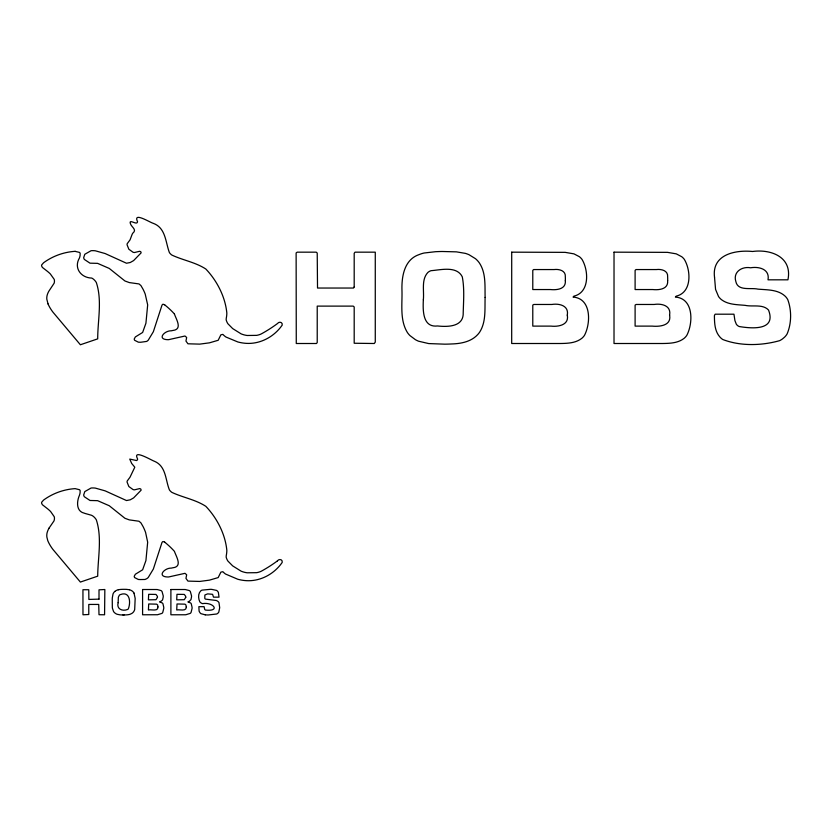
<?xml version="1.0" encoding="UTF-8"?>
<svg xmlns="http://www.w3.org/2000/svg" width="832" height="832" viewBox="0 0 832 832"><rect width="100%" height="100%" fill="white"/><g stroke="black" fill="none" stroke-linecap="round" stroke-linejoin="round"><path stroke-width="1.25" d="M49.14 527.977L53.976 520.936A7.249 7.249 0 0 0 54.454 518.513A6.261 6.261 0 0 0 54.215 516.672L50.638 511.555A36.14 36.14 0 0 0 47.185 508.477L42.359 504.712L41.6 503.194A2.506 2.506 0 0 1 41.746 502.143L43.607 500.042A60.195 60.195 0 0 1 75.14 488.634L79.518 489.726A3.099 3.099 0 0 1 80.153 490.641L80.08 492.97A33.228 33.228 0 0 1 79.477 495.217C76.742 501.249 75.93 511.264 84.198 513.146A15.985 15.985 0 0 0 85.197 513.49L91.426 515.247A8.84 8.84 0 0 1 93.215 516.298A12.574 12.574 0 0 1 96.325 519.844C102.19 537.794 97.885 557.627 97.698 576.17L80.382 582.067L52.967 549.484A42.931 42.931 0 0 1 49.899 544.918A33.686 33.686 0 0 1 47.778 540.654L46.883 537.118A11.898 11.898 0 0 1 46.946 533.551L47.06 532.948A16.962 16.962 0 0 1 49.171 527.998M114.858 591.438L114.379 591.885A5.886 5.886 0 0 0 113.724 592.686L113.506 593.008A6.219 6.219 0 0 0 113.017 594.017L112.33 597.771A42.775 42.775 0 0 0 112.258 599.019L112.33 607.339A14.934 14.934 0 0 0 112.455 608.338L113.516 611.416A6.042 6.042 0 0 0 114.702 612.851L115.929 613.714A7.374 7.374 0 0 0 117.156 614.276L120.006 614.838A36.743 36.743 0 0 0 122.949 614.962M277.399 560.872C279.011 558.594 282.901 559.322 282.183 562.474L280.394 564.876A43.867 43.867 0 0 1 271.742 573.04C264.493 578.23 255.559 581.152 246.615 580.684A43.17 43.17 0 0 1 237.827 579.27L225.534 574.038A16.474 16.474 0 0 1 222.893 571.698L220.886 572.114L218.182 577.585L209.446 580.143L199.722 581.433L187.949 581.1L185.952 578.375L186.67 574.798L185.006 573.321L170.446 576.566A15.413 15.413 0 0 1 168.106 577.013C156.437 576.898 164.32 567.809 171.371 568.11A10.026 10.026 0 0 1 172.765 567.798C182.811 566.758 176.332 556.878 174.418 551.335A82.181 82.181 0 0 0 164.632 542.1M118.352 589.742L120.068 589.482A41.798 41.798 0 0 1 123.354 589.326L125.445 589.337A38.158 38.158 0 0 1 126.568 589.378L129.397 589.742M75.15 251.368L79.518 252.418A3.099 3.099 0 0 1 80.153 253.334L80.08 255.663A33.228 33.228 0 0 1 79.477 257.91C73.518 267.946 80.891 277.794 91.738 278.075A8.622 8.622 0 0 1 93.215 278.99A12.574 12.574 0 0 1 96.325 282.526C102.294 300.466 97.718 320.351 97.698 338.863L80.382 344.76L52.967 312.177A42.931 42.931 0 0 1 49.899 307.611A34.726 34.726 0 0 1 48.027 303.93M124.062 614.962L122.949 614.973M205.223 614.827L200.99 613.673A4.066 4.066 0 0 1 200.179 612.966L199.514 611.998A5.19 5.19 0 0 1 199.098 611.042L198.858 606.674L204.079 606.674L204.724 609.419A1.726 1.726 0 0 0 205.546 610.085C220.844 611.634 213.294 601.838 202.561 603.626A6.521 6.521 0 0 1 201.614 603.262L200.689 602.701A4.108 4.108 0 0 1 199.805 601.786C198.193 598.437 197.891 593.289 200.97 590.689A6.458 6.458 0 0 1 202.103 590.117L210.371 589.326A43.534 43.534 0 0 1 211.734 589.378L216.559 590.408A4.233 4.233 0 0 1 217.63 591.313A5.262 5.262 0 0 1 218.39 592.498L219.014 597.158L213.502 597.158L212.586 594.318L207.646 593.871L204.87 594.994L204.786 598.302A1.674 1.674 0 0 0 205.525 599.123L216.237 600.486A5.73 5.73 0 0 1 217.235 600.943L218.234 601.682A3.879 3.879 0 0 1 218.982 602.68L219.69 607.724L218.785 612.123A4.17 4.17 0 0 1 218.067 613.038L217.568 613.465A5.45 5.45 0 0 1 216.715 613.995L208.333 614.962A43.42 43.42 0 0 1 205.223 614.838M164.653 304.772L162.906 304.19L162.022 305.074L153.348 331.739L148.273 340.132A7.249 7.249 0 0 1 146.661 341.422L140.785 342.243A31.044 31.044 0 0 1 138.31 342.16L134.628 340.278A2.569 2.569 0 0 1 134.243 338.978L135.356 336.939L142.636 332.457L145.922 323.242L147.67 304.886L145.226 294.133A50.17 50.17 0 0 0 143.01 289.162L140.92 285.563L138.996 283.93L129.303 282.578L124.935 280.977L109.262 268.434L97.594 263.359L90.002 263.172L84.365 259.449A4.68 4.68 0 0 1 83.678 257.629L84.802 254.27L91.073 250.713A20.977 20.977 0 0 1 95.326 250.796L105.144 253.552L126.485 263.234L130.25 262.506L133.609 260.593L141.159 252.834L140.764 251.69L139.61 251.295L134.514 252.522A5.45 5.45 0 0 1 133.058 252.262L128.846 249.226L127.098 244.858A2.714 2.714 0 0 1 127.223 243.672L129.314 240.843A6.978 6.978 0 0 0 130.114 239.699L132.142 234.333A40.154 40.154 0 0 1 132.683 233.324C137.54 229.476 131.217 227.25 130.281 223.278C128.877 218.556 137.363 225.878 137.54 221.686C132.631 211.484 149.916 222.404 153.286 223.35C165.849 227.926 165.485 242.32 169.406 252.585A9.901 9.901 0 0 0 171.902 255.081C182.936 260.27 195.499 262.267 205.826 269.017C216.975 280.706 225.285 296.816 226.834 313.071A27.238 27.238 0 0 1 226.283 318.136L226.158 319.779A13.27 13.27 0 0 0 227.874 323.721L232.679 328.588L241.124 333.871A24.783 24.783 0 0 0 247.125 335.483L256.672 335.369A21.112 21.112 0 0 0 260.676 334.204L261.726 333.674A139.506 139.506 0 0 0 277.42 323.596C278.98 321.256 282.901 322.036 282.183 325.166L280.394 327.558A43.867 43.867 0 0 1 271.742 335.733C264.493 340.922 255.559 343.845 246.615 343.377A43.17 43.17 0 0 1 237.827 341.962L226.013 337.054A16.65 16.65 0 0 1 222.893 334.391L220.886 334.807L218.182 340.278L209.446 342.836L199.722 344.126L187.949 343.793L185.952 341.068L186.67 337.49L185.006 336.014L170.446 339.258A15.413 15.413 0 0 1 168.106 339.706C156.437 339.591 164.32 330.502 171.371 330.803A10.026 10.026 0 0 1 172.765 330.491C182.811 329.441 176.322 319.561 174.418 314.028M164.653 542.079L162.906 541.497L162.022 542.381L153.348 569.046L148.273 577.439A7.249 7.249 0 0 1 146.661 578.729L145.007 579.478L140.317 579.55A29.952 29.952 0 0 1 138.31 579.457L134.628 577.585A2.569 2.569 0 0 1 134.243 576.285L135.356 574.246L142.636 569.774L145.922 560.55L147.67 542.194L145.6 532.48A49.525 49.525 0 0 0 143.01 526.469L140.92 522.87L138.996 521.238L129.303 519.886L124.935 518.284L109.262 505.742L97.594 500.666L90.002 500.479L84.365 496.756A4.68 4.68 0 0 1 83.678 494.946L84.802 491.587L91.073 488.02A20.977 20.977 0 0 1 95.326 488.103L105.144 490.859L126.485 500.542L130.25 499.814L133.609 497.9L141.159 490.142L140.764 488.998L139.61 488.602L134.514 489.83A5.45 5.45 0 0 1 133.058 489.57L128.846 486.533L127.098 482.165A2.714 2.714 0 0 1 127.223 480.979L129.314 478.15A6.978 6.978 0 0 0 130.114 477.006L134.805 467.21L131.685 463.466L129.74 459.077L136.614 460.554L137.467 459.826A1.799 1.799 0 0 0 137.467 458.671C132.319 448.666 151.663 460.439 154.482 461.302C166.234 466.242 165.402 480.095 169.406 489.892A9.901 9.901 0 0 0 171.902 492.388C182.936 497.578 195.499 499.574 205.826 506.324C216.975 518.014 225.285 534.123 226.834 550.378A27.238 27.238 0 0 1 226.283 555.443L226.158 557.086A13.27 13.27 0 0 0 227.874 561.028L232.679 565.895L241.124 571.178A24.783 24.783 0 0 0 247.125 572.79L256.672 572.676A21.112 21.112 0 0 0 260.676 571.511L261.726 570.981A139.506 139.506 0 0 0 277.42 560.903M134.025 593.122L135.169 598.385L134.69 609.513A7.467 7.467 0 0 1 134.118 610.938L133.754 611.582A6.448 6.448 0 0 1 131.778 613.454L130.094 614.255A10.317 10.317 0 0 1 129.085 614.546L127.327 614.806A41.371 41.371 0 0 1 124.062 614.962M48.048 303.919L46.821 299.229A11.814 11.814 0 0 1 46.946 296.244L47.06 295.641A16.765 16.765 0 0 1 48.901 291.127L54.111 283.254A7.186 7.186 0 0 0 54.444 281.206A6.261 6.261 0 0 0 54.215 279.365L50.315 273.915A39.458 39.458 0 0 0 46.81 270.868L42.359 267.405L41.6 265.886A2.506 2.506 0 0 1 41.746 264.836L43.607 262.735A60.195 60.195 0 0 1 75.14 251.326M164.632 304.793A82.181 82.181 0 0 1 174.46 313.997M129.397 589.742A8.237 8.237 0 0 1 130.78 590.221L132.018 590.907A6.365 6.365 0 0 1 134.025 593.122M114.847 591.427A8.278 8.278 0 0 1 118.362 589.763M118.144 602.68C116.272 609.034 122.491 611.634 127.618 609.45A2.194 2.194 0 0 0 128.357 608.795C130.884 602.41 130.042 590.762 120.255 594.63A2.631 2.631 0 0 0 119.382 595.13L118.342 597.22L118.144 602.68M157.966 606.934C158.34 611.915 150.81 609.138 148.418 609.97L148.699 603.98L156.645 604.157L157.622 604.968L157.966 606.934M186.274 606.934C186.649 611.915 179.119 609.138 176.727 609.97L177.008 603.98L184.954 604.157L185.942 604.968L186.274 606.934M423.353 299.749C422.854 310.107 422.438 327.766 437.549 325.967C447.793 327.059 463.736 326.945 463.216 312.697C463.528 300.778 464.558 288.569 462.28 276.817C456.716 265.689 441.022 269.901 430.997 270.691A9.516 9.516 0 0 0 427.856 272.48C421.138 279.677 424.268 290.774 423.353 299.749M485.118 297.43C484.702 308.984 486.21 321.662 479.794 331.926A22.006 22.006 0 0 1 477.516 334.786C470.881 341.89 460.762 343.699 451.464 343.97A170.425 170.425 0 0 1 444.756 344.167L428.698 343.574L418.621 341.224A26.499 26.499 0 0 1 415.345 339.633L409.937 335.577A21.601 21.601 0 0 1 407.368 332.478C399.672 319.883 402.386 304.387 401.97 290.358C401.534 276.734 404.186 259.615 419.058 254.613A32.178 32.178 0 0 1 424.133 253.011L435.438 251.711A173.576 173.576 0 0 1 442.198 251.493L456.435 251.857L465.358 253.375A29.401 29.401 0 0 1 469.05 254.727L475.457 258.679A22.516 22.516 0 0 1 479.492 263.13C486.106 273.26 484.806 285.906 485.118 297.43M567.289 315.141C569.296 324.969 558.397 326.945 551.086 326.113L532.782 326.113L532.782 305.053L533.811 304.47L551.834 304.47C559.187 303.274 569.109 305.531 567.289 315.141M669.604 315.141C671.653 325.634 659.703 326.851 652.194 326.113L635.107 326.113L635.107 305.053L636.126 304.47L654.15 304.47C661.513 303.274 671.424 305.531 669.604 315.141M714.542 277.378L715.562 289.401L718.536 296.525A14.851 14.851 0 0 0 721.718 299.853C728.426 304.793 737.173 304.595 745.098 305.354C752.69 307.039 762.788 303.805 768.539 310.066C776.506 330.772 751.858 328.63 739.274 326.539A6.23 6.23 0 0 1 736.289 324.126L734.906 320.559L733.959 314.194L715.104 314.194L714.407 315.63C714.48 322.982 714.678 331.157 719.867 336.95A14.706 14.706 0 0 0 722.779 339.508C740.407 346.32 761.571 345.738 779.626 340.662A19.677 19.677 0 0 0 782.704 338.749L784.503 337.22A15.08 15.08 0 0 0 787.114 333.913C791.575 323.367 791.721 310.513 787.821 299.77A14.009 14.009 0 0 0 785.117 296.15C777.837 289.411 767.177 289.962 757.952 289.13C750.797 287.425 737.88 291.45 735.831 281.497C732.846 271.918 741.988 266.188 750.589 267.79C758.961 266.354 769.954 269.1 768.019 279.822L787.935 279.822C792.532 257.213 771.295 248.945 752.586 251.482C735.041 249.787 711.537 254.55 714.542 277.378M142.584 589.514L142.584 614.775L157.55 614.734L161.938 613.382A4.066 4.066 0 0 0 162.718 612.529L163.748 608.462A20.322 20.322 0 0 0 163.748 607.266L162.937 603.72A3.214 3.214 0 0 0 162.25 602.94L159.557 601.931L160.43 601.494A4.274 4.274 0 0 0 161.314 601.037L162.094 600.402A3.37 3.37 0 0 0 162.666 599.581L163.218 596.898A17.93 17.93 0 0 0 163.228 595.858L162.032 591.5A4.139 4.139 0 0 0 161.044 590.574L157.383 589.566A23.878 23.878 0 0 0 156 589.514L142.584 589.514M170.893 589.514L170.893 614.775L184.735 614.775A22.048 22.048 0 0 0 185.858 614.734L190.247 613.382A4.066 4.066 0 0 0 191.027 612.529L192.067 608.462A20.322 20.322 0 0 0 192.057 607.266L191.246 603.72A3.214 3.214 0 0 0 190.559 602.94L187.866 601.931L188.739 601.494A4.274 4.274 0 0 0 189.623 601.037L190.975 599.581L191.526 596.898A17.93 17.93 0 0 0 191.537 595.858L190.341 591.5A4.139 4.139 0 0 0 189.353 590.574L185.318 589.534A25.428 25.428 0 0 0 184.309 589.514L170.893 589.514M511.711 252.169L511.69 343.502L560.04 343.502C567.424 343.408 575.557 343.179 581.651 338.447A14.685 14.685 0 0 0 584.48 335.348C590.918 323.076 591.49 298.355 573.05 297.076L573.862 296.171C589.753 292.49 588.713 270.494 581.994 259.355A14.882 14.882 0 0 0 579.415 256.724L573.976 253.864L565.188 252.356L511.711 252.169M614.026 252.169L614.016 343.502L662.355 343.502C669.75 343.408 677.882 343.179 683.977 338.447A14.685 14.685 0 0 0 686.806 335.348C693.233 323.076 693.805 298.355 675.376 297.076L676.177 296.171C692.068 292.49 691.028 270.494 684.32 259.355A14.882 14.882 0 0 0 681.73 256.724L676.291 253.864L667.503 252.356L614.026 252.169M157.425 597.397L155.979 599.706L148.418 599.851L148.658 594.318L155.979 594.422L157.414 596.378A10.046 10.046 0 0 1 157.425 597.397M185.734 597.397L184.288 599.706L176.727 599.851L176.966 594.318L184.288 594.422L185.734 596.378A10.046 10.046 0 0 1 185.734 597.397M565.334 280.686C566.176 289.266 556.712 290.202 550.42 289.546L532.782 289.546L532.782 270.338L533.645 269.558L554.039 269.558C559.062 268.902 565.999 270.566 565.323 276.983A36.306 36.306 0 0 1 565.334 280.686M667.649 280.686C668.491 289.266 659.027 290.202 652.735 289.546L635.107 289.546L635.107 270.338L635.97 269.558L656.365 269.558C661.378 268.902 668.325 270.566 667.638 276.983A36.306 36.306 0 0 1 667.649 280.686M99.008 599.134L88.858 599.435L88.774 589.742L82.94 589.722L82.982 614.775L88.774 614.505L88.774 604.438L98.727 604.438L99.008 614.713L104.572 614.775L104.842 589.514L99.008 589.826L99.008 599.134M354.193 286.936L353.548 288.038L317.522 288.038L317.221 253.011L316.212 252.169L297.211 252.169L296.13 252.928L296.275 343.502L316.534 343.502L317.221 342.493L317.221 306.114L353.194 306.114L354.193 306.925L354.193 343.252L374.306 343.502L375.274 342.087L375.274 252.169L355.014 252.169L354.193 253.323L354.193 286.936"/></g></svg>
